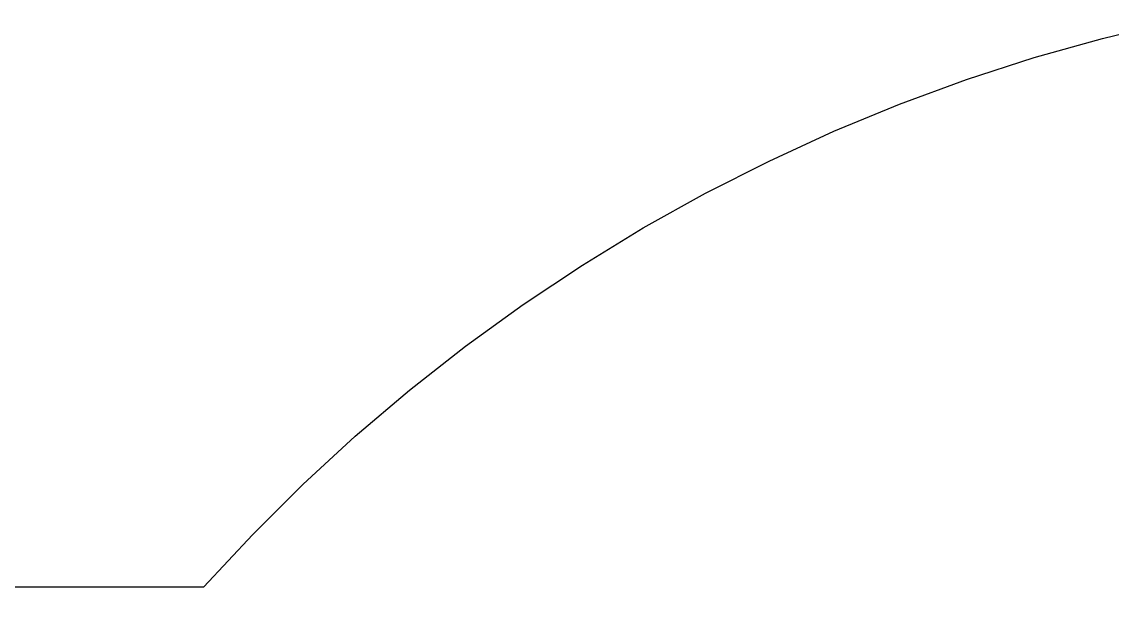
# Model space of a CAD drawing. Header units: millimetres. Extents: x -55 to 176, y -160 to 36.
# Drawn here: x -30.43 to -8.87, y 23.46 to 35.17 of the extents above; entities that cross this region are included whole.
import ezdxf

# ---------------------------------------------------------------- set-up
doc = ezdxf.new("R2010")
doc.units = ezdxf.units.MM
doc.layers.add('XY', color=7, linetype='Continuous')

msp = doc.modelspace()

# ---------------------------------------------------------------- linework, layer by layer
msp.add_circle((0, 0), 23.8)
at = {"layer": 'XY'}
for p, q in [((-9.056, 34.842), (-7.686, 35.17)), ((-10.411, 34.462), (-9.056, 34.842)), ((-11.751, 34.028), (-10.411, 34.462)), ((-13.073, 33.542), (-11.751, 34.028)), ((-14.375, 33.006), (-13.073, 33.542)), ((-15.655, 32.418), (-14.375, 33.006)), ((-16.911, 31.781), (-15.655, 32.418)), ((-18.141, 31.095), (-16.911, 31.781)), ((-19.343, 30.362), (-18.141, 31.095)), ((-20.515, 29.582), (-19.343, 30.362)), ((-21.657, 28.757), (-20.515, 29.582)), ((-22.765, 27.888), (-21.657, 28.757)), ((-23.838, 26.977), (-22.765, 27.888)), ((-24.875, 26.024), (-23.838, 26.977)), ((-25.874, 25.031), (-24.875, 26.024)), ((-26.833, 24), (-25.874, 25.031)), ((-52, 24), (-26.833, 24))]:
    msp.add_line(p, q, dxfattribs=at)

doc.saveas('drawing.dxf')
